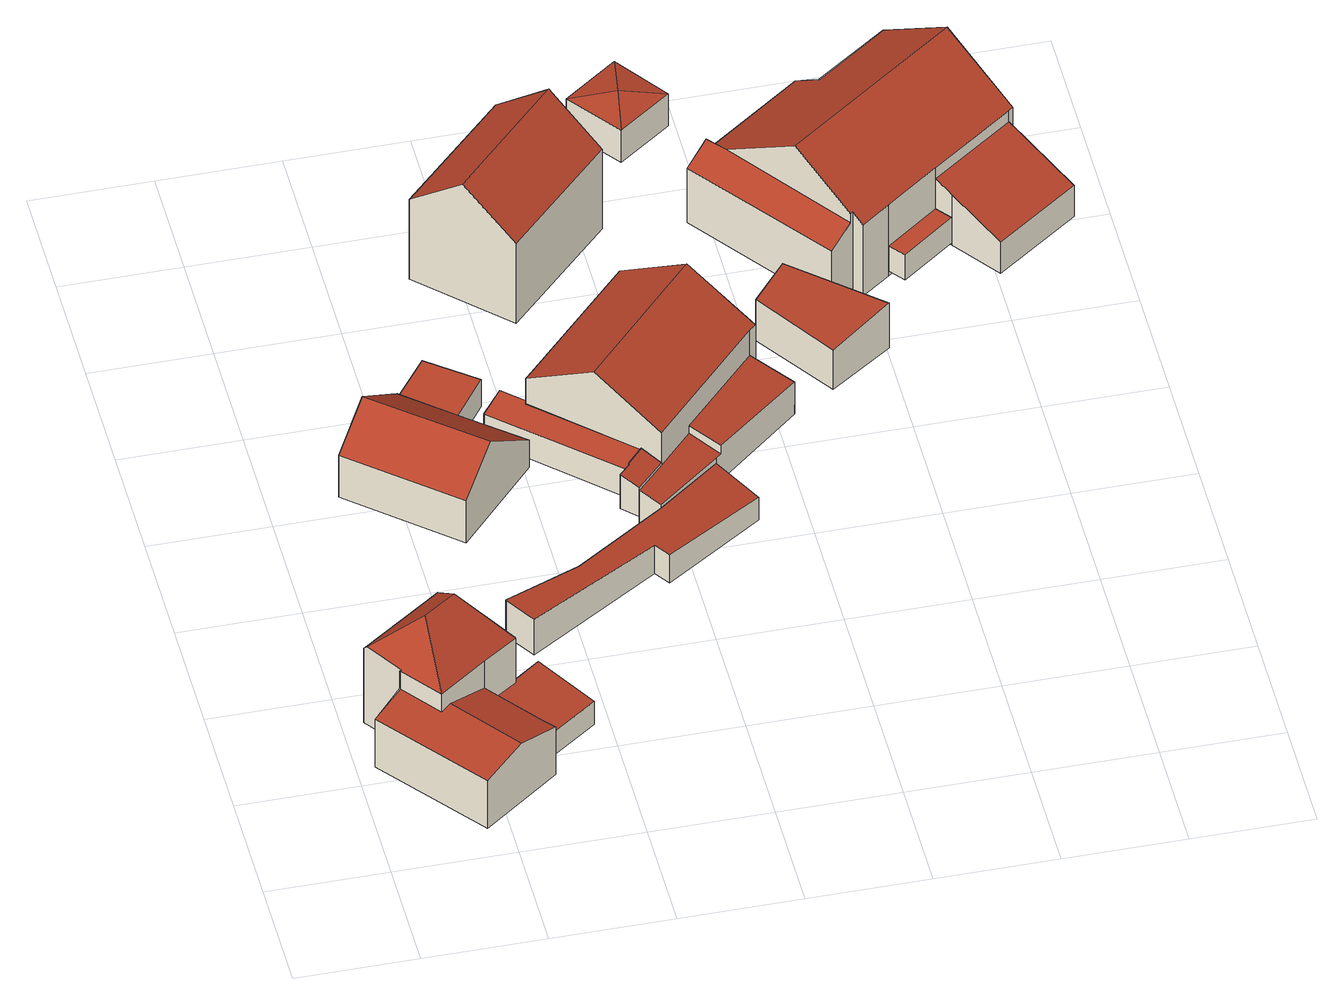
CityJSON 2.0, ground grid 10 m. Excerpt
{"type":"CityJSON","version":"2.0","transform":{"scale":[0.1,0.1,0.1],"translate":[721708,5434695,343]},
"CityObjects":{
"building1":{"type":"Building","attributes":{"Gemeindeschluessel":"09375181","HoeheDach":"357.690","HoeheGrund":"346.130","Methode":"2000","NiedrigsteTraufeDesGebaeudes":"351.001","Geometrietyp2DReferenz":"3000","measuredHeight":11.56,"function":"31001_1000","roofType":"3100","storeysAboveGround":2},"address":[{"Country":"Germany","Locality":"Pettendorf","ThoroughfareName":"Keltenstraße 25"}],"geometry":[{"type":"Solid","lod":"2","boundaries":[[[[0,1,2,3]],[[4,5,6,7]],[[8,9,10,11,12]],[[13,1,0,14,15,16]],[[17,18,19,20,21]],[[22,23,24,25,26]],[[2,7,6,27,3]],[[28,13,16,22,26]],[[0,3,27,11,10,14]],[[10,9,15,14]],[[27,6,5,12,11]],[[18,29,25,19]],[[4,30,8,12,5]],[[2,1,13,28,29,18,17,30,4,7]],[[28,26,25,29]],[[20,19,25,24]],[[16,15,9,23,22]],[[8,21,20,24,23,9]],[[17,21,8,30]]]],"semantics":{"surfaces":[{"type":"WallSurface","Flaeche":"54.201","Z_MAX":"4.916","Z_MAX_ASL":"351.046","Z_MIN":"0.000","Z_MIN_ASL":"346.130"},{"type":"WallSurface","Flaeche":"5.970","Z_MAX":"4.887","Z_MAX_ASL":"351.017","Z_MIN":"0.000","Z_MIN_ASL":"346.130"},{"type":"WallSurface","Flaeche":"9.882","Z_MAX":"7.530","Z_MAX_ASL":"353.660","Z_MIN":"4.887","Z_MIN_ASL":"351.017"},{"type":"WallSurface","Flaeche":"17.361","Z_MAX":"7.708","Z_MAX_ASL":"353.838","Z_MIN":"0.000","Z_MIN_ASL":"346.130"},{"type":"WallSurface","Flaeche":"1.263","Z_MAX":"7.607","Z_MAX_ASL":"353.737","Z_MIN":"0.000","Z_MIN_ASL":"346.130"},{"type":"RoofSurface","Dachneigung":"44.538","Dachorientierung":"324.631","Flaeche":"33.334","Z_MAX":"11.560","Z_MAX_ASL":"357.690","Z_MIN":"7.581","Z_MIN_ASL":"353.711"},{"type":"WallSurface","Flaeche":"43.003","Z_MAX":"6.010","Z_MAX_ASL":"352.140","Z_MIN":"0.000","Z_MIN_ASL":"346.130"},{"type":"WallSurface","Flaeche":"29.731","Z_MAX":"7.867","Z_MAX_ASL":"353.997","Z_MIN":"0.000","Z_MIN_ASL":"346.130"},{"type":"RoofSurface","Dachneigung":"74.324","Dachorientierung":"232.724","Flaeche":"41.856","Z_MAX":"6.010","Z_MAX_ASL":"352.140","Z_MIN":"4.871","Z_MIN_ASL":"351.001"},{"type":"WallSurface","Flaeche":"7.273","Z_MAX":"7.530","Z_MAX_ASL":"353.660","Z_MIN":"5.740","Z_MIN_ASL":"351.870"},{"type":"RoofSurface","Dachneigung":"74.298","Dachorientierung":"52.644","Flaeche":"29.078","Z_MAX":"6.010","Z_MAX_ASL":"352.140","Z_MIN":"4.887","Z_MIN_ASL":"351.017"},{"type":"WallSurface","Flaeche":"58.701","Z_MAX":"7.608","Z_MAX_ASL":"353.738","Z_MIN":"0.000","Z_MIN_ASL":"346.130"},{"type":"WallSurface","Flaeche":"28.356","Z_MAX":"7.569","Z_MAX_ASL":"353.699","Z_MIN":"0.000","Z_MIN_ASL":"346.130"},{"type":"GroundSurface","Flaeche":"135.260","Z_MAX":"0.000","Z_MAX_ASL":"346.130","Z_MIN":"0.000","Z_MIN_ASL":"346.130"},{"type":"WallSurface","Flaeche":"64.192","Z_MAX":"7.581","Z_MAX_ASL":"353.711","Z_MIN":"0.000","Z_MIN_ASL":"346.130"},{"type":"RoofSurface","Dachneigung":"33.664","Dachorientierung":"54.329","Flaeche":"18.486","Z_MAX":"11.560","Z_MAX_ASL":"357.690","Z_MIN":"7.605","Z_MIN_ASL":"353.735"},{"type":"RoofSurface","Dachneigung":"33.644","Dachorientierung":"232.669","Flaeche":"18.057","Z_MAX":"11.560","Z_MAX_ASL":"357.690","Z_MIN":"7.530","Z_MIN_ASL":"353.660"},{"type":"RoofSurface","Dachneigung":"44.565","Dachorientierung":"144.620","Flaeche":"33.264","Z_MAX":"11.560","Z_MAX_ASL":"357.690","Z_MIN":"7.530","Z_MIN_ASL":"353.660"},{"type":"WallSurface","Flaeche":"26.685","Z_MAX":"7.569","Z_MAX_ASL":"353.699","Z_MIN":"0.000","Z_MIN_ASL":"346.130"}],"values":[[0,1,2,3,4,5,6,7,8,9,10,11,12,13,14,15,16,17,18]]}}]},
"building2":{"type":"Building","attributes":{"Gemeindeschluessel":"09375181","HoeheDach":"349.185","HoeheGrund":"346.219","Methode":"2000","NiedrigsteTraufeDesGebaeudes":"348.605","Geometrietyp2DReferenz":"3000","measuredHeight":2.97,"function":"31001_2000","roofType":"1000","storeysAboveGround":1},"geometry":[{"type":"Solid","lod":"2","boundaries":[[[[31,32,33,34]],[[35,36,37,38]],[[31,34,39,40,37,36]],[[33,32,35,38,41,42]],[[32,31,36,35]],[[42,39,34,33]],[[41,40,39,42]],[[38,37,40,41]]]],"semantics":{"surfaces":[{"type":"WallSurface","Flaeche":"10.413","Z_MAX":"2.948","Z_MAX_ASL":"349.167","Z_MIN":"0.001","Z_MIN_ASL":"346.220"},{"type":"WallSurface","Flaeche":"8.630","Z_MAX":"2.966","Z_MAX_ASL":"349.185","Z_MIN":"0.001","Z_MIN_ASL":"346.220"},{"type":"RoofSurface","Dachneigung":"84.209","Dachorientierung":"144.338","Flaeche":"35.632","Z_MAX":"2.966","Z_MAX_ASL":"349.185","Z_MIN":"2.385","Z_MIN_ASL":"348.605"},{"type":"GroundSurface","Flaeche":"35.450","Z_MAX":"0.001","Z_MAX_ASL":"346.220","Z_MIN":"0.001","Z_MIN_ASL":"346.220"},{"type":"WallSurface","Flaeche":"0.507","Z_MAX":"2.959","Z_MAX_ASL":"349.178","Z_MIN":"0.001","Z_MIN_ASL":"346.220"},{"type":"WallSurface","Flaeche":"14.798","Z_MAX":"2.948","Z_MAX_ASL":"349.167","Z_MIN":"0.001","Z_MIN_ASL":"346.220"},{"type":"WallSurface","Flaeche":"14.868","Z_MAX":"2.386","Z_MAX_ASL":"348.606","Z_MIN":"0.001","Z_MIN_ASL":"346.220"},{"type":"WallSurface","Flaeche":"15.283","Z_MAX":"2.966","Z_MAX_ASL":"349.185","Z_MIN":"0.001","Z_MIN_ASL":"346.220"}],"values":[[0,1,2,3,4,5,6,7]]}}]},
"building3":{"type":"Building","attributes":{"Gemeindeschluessel":"09375181","HoeheDach":"354.450","HoeheGrund":"347.060","Methode":"2000","NiedrigsteTraufeDesGebaeudes":"349.880","Geometrietyp2DReferenz":"3000","measuredHeight":7.39,"function":"31001_1000","roofType":"3100"},"address":[{"Country":"Germany","Locality":"Pettendorf","ThoroughfareName":"Keltenstraße 23"}],"geometry":[{"type":"Solid","lod":"2","boundaries":[[[[43,44,45,46,47]],[[45,48,49,46]],[[44,50,48,45]],[[51,49,48,50,52]],[[43,53,52,50,44]],[[46,49,51,54,47]],[[47,54,53,43]],[[54,51,52,53]]]],"semantics":{"surfaces":[{"type":"GroundSurface","Flaeche":"106.321","Z_MAX":"0.000","Z_MAX_ASL":"347.060","Z_MIN":"0.000","Z_MIN_ASL":"347.060"},{"type":"WallSurface","Flaeche":"17.783","Z_MAX":"2.982","Z_MAX_ASL":"350.042","Z_MIN":"0.000","Z_MIN_ASL":"347.060"},{"type":"WallSurface","Flaeche":"15.554","Z_MAX":"3.131","Z_MAX_ASL":"350.191","Z_MIN":"0.000","Z_MIN_ASL":"347.060"},{"type":"RoofSurface","Dachneigung":"52.359","Dachorientierung":"40.926","Flaeche":"80.574","Z_MAX":"7.390","Z_MAX_ASL":"354.450","Z_MIN":"2.820","Z_MIN_ASL":"349.880"},{"type":"WallSurface","Flaeche":"51.646","Z_MAX":"7.390","Z_MAX_ASL":"354.450","Z_MIN":"0.000","Z_MIN_ASL":"347.060"},{"type":"WallSurface","Flaeche":"52.859","Z_MAX":"7.390","Z_MAX_ASL":"354.450","Z_MIN":"0.000","Z_MIN_ASL":"347.060"},{"type":"WallSurface","Flaeche":"47.408","Z_MAX":"4.321","Z_MAX_ASL":"351.381","Z_MIN":"0.000","Z_MIN_ASL":"347.060"},{"type":"RoofSurface","Dachneigung":"51.505","Dachorientierung":"220.925","Flaeche":"54.332","Z_MAX":"7.390","Z_MAX_ASL":"354.450","Z_MIN":"4.321","Z_MIN_ASL":"351.381"}],"values":[[0,1,2,3,4,5,6,7]]}}]},
"building4":{"type":"Building","attributes":{"Gemeindeschluessel":"09375181","HoeheDach":"349.702","HoeheGrund":"346.860","Methode":"1000","NiedrigsteTraufeDesGebaeudes":"349.702","Geometrietyp2DReferenz":"3000","measuredHeight":2.84,"function":"31001_2000","roofType":"1000"},"geometry":[{"type":"Solid","lod":"2","boundaries":[[[[55,56,57,58]],[[59,60,61,62]],[[58,57,60,59]],[[59,62,55,58]],[[62,61,56,55]],[[57,56,61,60]]]],"semantics":{"surfaces":[{"type":"WallSurface","Flaeche":"13.438","Z_MAX":"2.842","Z_MAX_ASL":"349.702","Z_MIN":"0.000","Z_MIN_ASL":"346.860"},{"type":"WallSurface","Flaeche":"13.338","Z_MAX":"2.842","Z_MAX_ASL":"349.702","Z_MIN":"0.000","Z_MIN_ASL":"346.860"},{"type":"WallSurface","Flaeche":"14.463","Z_MAX":"2.842","Z_MAX_ASL":"349.702","Z_MIN":"0.000","Z_MIN_ASL":"346.860"},{"type":"GroundSurface","Flaeche":"23.919","Z_MAX":"0.000","Z_MAX_ASL":"346.860","Z_MIN":"0.000","Z_MIN_ASL":"346.860"},{"type":"WallSurface","Flaeche":"14.413","Z_MAX":"2.842","Z_MAX_ASL":"349.702","Z_MIN":"0.000","Z_MIN_ASL":"346.860"},{"type":"RoofSurface","Dachneigung":"90.000","Dachorientierung":"-1.000","Flaeche":"23.919","Z_MAX":"2.842","Z_MAX_ASL":"349.702","Z_MIN":"2.842","Z_MIN_ASL":"349.702"}],"values":[[0,1,2,3,4,5]]}}]},
"building5":{"type":"Building","attributes":{"Gemeindeschluessel":"09375181","HoeheDach":"349.084","HoeheGrund":"345.440","Methode":"2000","NiedrigsteTraufeDesGebaeudes":"347.693","Geometrietyp2DReferenz":"3000","measuredHeight":3.64,"function":"51009_1610","roofType":"1000"},"geometry":[{"type":"Solid","lod":"2","boundaries":[[[[63,64,65,66]],[[67,68,64,63]],[[69,65,64,68,70,71,72,73]],[[74,70,68,67]],[[75,72,71,76]],[[77,75,76,74,67,63,66,78]],[[76,71,70,74]],[[77,73,72,75]],[[78,69,73,77]],[[66,65,69,78]]]],"semantics":{"surfaces":[{"type":"WallSurface","Flaeche":"4.430","Z_MAX":"2.852","Z_MAX_ASL":"348.292","Z_MIN":"0.000","Z_MIN_ASL":"345.440"},{"type":"WallSurface","Flaeche":"25.117","Z_MAX":"2.844","Z_MAX_ASL":"348.284","Z_MIN":"0.000","Z_MIN_ASL":"345.440"},{"type":"RoofSurface","Dachneigung":"86.556","Dachorientierung":"62.535","Flaeche":"77.581","Z_MAX":"3.644","Z_MAX_ASL":"349.084","Z_MIN":"2.253","Z_MIN_ASL":"347.693"},{"type":"WallSurface","Flaeche":"11.622","Z_MAX":"2.253","Z_MAX_ASL":"347.693","Z_MIN":"0.000","Z_MIN_ASL":"345.440"},{"type":"WallSurface","Flaeche":"27.902","Z_MAX":"3.222","Z_MAX_ASL":"348.662","Z_MIN":"0.000","Z_MIN_ASL":"345.440"},{"type":"GroundSurface","Flaeche":"77.441","Z_MAX":"0.000","Z_MAX_ASL":"345.440","Z_MIN":"0.000","Z_MIN_ASL":"345.440"},{"type":"WallSurface","Flaeche":"16.934","Z_MAX":"2.658","Z_MAX_ASL":"348.098","Z_MIN":"0.000","Z_MIN_ASL":"345.440"},{"type":"WallSurface","Flaeche":"24.112","Z_MAX":"3.644","Z_MAX_ASL":"349.084","Z_MIN":"0.000","Z_MIN_ASL":"345.440"},{"type":"WallSurface","Flaeche":"11.414","Z_MAX":"3.644","Z_MAX_ASL":"349.084","Z_MIN":"0.000","Z_MIN_ASL":"345.440"},{"type":"WallSurface","Flaeche":"42.093","Z_MAX":"3.631","Z_MAX_ASL":"349.071","Z_MIN":"0.000","Z_MIN_ASL":"345.440"}],"values":[[0,1,2,3,4,5,6,7,8,9]]}}]},
"building6":{"type":"Building","attributes":{"Gemeindeschluessel":"09375181","HoeheDach":"349.850","HoeheGrund":"346.320","Methode":"2000","NiedrigsteTraufeDesGebaeudes":"349.047","Geometrietyp2DReferenz":"3000","measuredHeight":3.53,"function":"31001_2000","roofType":"2100"},"geometry":[{"type":"Solid","lod":"2","boundaries":[[[[79,80,81,82]],[[83,84,85,86]],[[86,85,87,88]],[[89,90,87,85,84,91]],[[92,91,84,83]],[[93,94,80,79]],[[95,96,94,93]],[[88,87,90,97,96,95]],[[94,96,97,98,81,80]],[[88,95,93,79,82,92,83,86]],[[82,81,98,89,91,92]],[[89,98,97,90]]]],"semantics":{"surfaces":[{"type":"WallSurface","Flaeche":"4.744","Z_MAX":"3.513","Z_MAX_ASL":"349.833","Z_MIN":"0.000","Z_MIN_ASL":"346.320"},{"type":"WallSurface","Flaeche":"8.566","Z_MAX":"3.425","Z_MAX_ASL":"349.745","Z_MIN":"0.000","Z_MIN_ASL":"346.320"},{"type":"WallSurface","Flaeche":"0.910","Z_MAX":"3.425","Z_MAX_ASL":"349.745","Z_MIN":"0.000","Z_MIN_ASL":"346.320"},{"type":"RoofSurface","Dachneigung":"72.938","Dachorientierung":"223.715","Flaeche":"27.139","Z_MAX":"3.425","Z_MAX_ASL":"349.745","Z_MIN":"2.727","Z_MIN_ASL":"349.047"},{"type":"WallSurface","Flaeche":"6.939","Z_MAX":"3.420","Z_MAX_ASL":"349.740","Z_MIN":"0.000","Z_MIN_ASL":"346.320"},{"type":"WallSurface","Flaeche":"5.336","Z_MAX":"3.513","Z_MAX_ASL":"349.833","Z_MIN":"0.000","Z_MIN_ASL":"346.320"},{"type":"WallSurface","Flaeche":"9.494","Z_MAX":"2.850","Z_MAX_ASL":"349.170","Z_MIN":"0.000","Z_MIN_ASL":"346.320"},{"type":"WallSurface","Flaeche":"39.733","Z_MAX":"3.530","Z_MAX_ASL":"349.850","Z_MIN":"0.000","Z_MIN_ASL":"346.320"},{"type":"RoofSurface","Dachneigung":"68.419","Dachorientierung":"133.367","Flaeche":"6.059","Z_MAX":"3.530","Z_MAX_ASL":"349.850","Z_MIN":"2.850","Z_MIN_ASL":"349.170"},{"type":"GroundSurface","Flaeche":"31.584","Z_MAX":"0.000","Z_MAX_ASL":"346.320","Z_MIN":"0.000","Z_MIN_ASL":"346.320"},{"type":"WallSurface","Flaeche":"35.250","Z_MAX":"3.530","Z_MAX_ASL":"349.850","Z_MIN":"0.000","Z_MIN_ASL":"346.320"},{"type":"WallSurface","Flaeche":"0.955","Z_MAX":"3.530","Z_MAX_ASL":"349.850","Z_MIN":"2.741","Z_MIN_ASL":"349.061"}],"values":[[0,1,2,3,4,5,6,7,8,9,10,11]]}}]},
"building7":{"type":"Building","attributes":{"Gemeindeschluessel":"09375181","HoeheDach":"358.230","HoeheGrund":"346.070","Methode":"2000","NiedrigsteTraufeDesGebaeudes":"354.279","Geometrietyp2DReferenz":"3000","measuredHeight":12.16,"function":"31001_1000","roofType":"3100"},"address":[{"Country":"Germany","Locality":"Pettendorf","ThoroughfareName":"Keltenstraße 21"}],"geometry":[{"type":"Solid","lod":"2","boundaries":[[[[99,100,101,102]],[[103,104,105,106]],[[106,105,107,100,99]],[[107,108,101,100]],[[105,104,108,107]],[[102,101,108,104,103]],[[102,103,106,99]]]],"semantics":{"surfaces":[{"type":"WallSurface","Flaeche":"103.247","Z_MAX":"8.221","Z_MAX_ASL":"354.291","Z_MIN":"0.000","Z_MIN_ASL":"346.070"},{"type":"WallSurface","Flaeche":"103.024","Z_MAX":"8.233","Z_MAX_ASL":"354.303","Z_MIN":"0.000","Z_MIN_ASL":"346.070"},{"type":"WallSurface","Flaeche":"97.231","Z_MAX":"12.160","Z_MAX_ASL":"358.230","Z_MIN":"0.000","Z_MIN_ASL":"346.070"},{"type":"RoofSurface","Dachneigung":"50.487","Dachorientierung":"314.388","Flaeche":"77.710","Z_MAX":"12.160","Z_MAX_ASL":"358.230","Z_MIN":"8.221","Z_MIN_ASL":"354.291"},{"type":"RoofSurface","Dachneigung":"50.491","Dachorientierung":"134.389","Flaeche":"77.633","Z_MAX":"12.160","Z_MAX_ASL":"358.230","Z_MIN":"8.209","Z_MIN_ASL":"354.279"},{"type":"WallSurface","Flaeche":"97.474","Z_MAX":"12.160","Z_MAX_ASL":"358.230","Z_MIN":"0.000","Z_MIN_ASL":"346.070"},{"type":"GroundSurface","Flaeche":"119.848","Z_MAX":"0.000","Z_MAX_ASL":"346.070","Z_MIN":"0.000","Z_MIN_ASL":"346.070"}],"values":[[0,1,2,3,4,5,6]]}}]},
"building8":{"type":"Building","attributes":{"Gemeindeschluessel":"09375181","HoeheDach":"355.834","HoeheGrund":"345.860","Methode":"1000","NiedrigsteTraufeDesGebaeudes":"352.329","Geometrietyp2DReferenz":"3000","measuredHeight":9.97,"function":"31001_2000","roofType":"3100"},"geometry":[{"type":"Solid","lod":"2","boundaries":[[[[109,110,111,112]],[[113,114,109,112,115,116]],[[111,110,117,118,119]],[[116,120,121,113]],[[114,117,110,109]],[[112,111,119,122,115]],[[119,118,121,120,122]],[[113,121,118,117,114]],[[115,122,120,116]]]],"semantics":{"surfaces":[{"type":"WallSurface","Flaeche":"86.149","Z_MAX":"6.470","Z_MAX_ASL":"352.330","Z_MIN":"0.000","Z_MIN_ASL":"345.860"},{"type":"GroundSurface","Flaeche":"168.478","Z_MAX":"0.000","Z_MAX_ASL":"345.860","Z_MIN":"0.000","Z_MIN_ASL":"345.860"},{"type":"RoofSurface","Dachneigung":"59.675","Dachorientierung":"133.440","Flaeche":"97.744","Z_MAX":"9.974","Z_MAX_ASL":"355.834","Z_MIN":"6.469","Z_MIN_ASL":"352.329"},{"type":"WallSurface","Flaeche":"89.017","Z_MAX":"6.472","Z_MAX_ASL":"352.332","Z_MIN":"0.000","Z_MIN_ASL":"345.860"},{"type":"WallSurface","Flaeche":"5.076","Z_MAX":"6.470","Z_MAX_ASL":"352.330","Z_MIN":"0.000","Z_MIN_ASL":"345.860"},{"type":"WallSurface","Flaeche":"98.457","Z_MAX":"9.974","Z_MAX_ASL":"355.834","Z_MIN":"0.000","Z_MIN_ASL":"345.860"},{"type":"RoofSurface","Dachneigung":"59.677","Dachorientierung":"313.437","Flaeche":"97.444","Z_MAX":"9.974","Z_MAX_ASL":"355.834","Z_MIN":"6.470","Z_MIN_ASL":"352.330"},{"type":"WallSurface","Flaeche":"98.512","Z_MAX":"9.974","Z_MAX_ASL":"355.834","Z_MIN":"0.000","Z_MIN_ASL":"345.860"},{"type":"WallSurface","Flaeche":"1.741","Z_MAX":"6.474","Z_MAX_ASL":"352.334","Z_MIN":"0.000","Z_MIN_ASL":"345.860"}],"values":[[0,1,2,3,4,5,6,7,8]]}}]},
"building9":{"type":"Building","attributes":{"Gemeindeschluessel":"09375181","HoeheDach":"349.847","HoeheGrund":"345.490","Methode":"2000","NiedrigsteTraufeDesGebaeudes":"348.176","Geometrietyp2DReferenz":"3000","measuredHeight":4.36,"function":"31001_2000","roofType":"2100"},"geometry":[{"type":"Solid","lod":"2","boundaries":[[[[123,124,125,126]],[[127,128,129,130]],[[131,132,133,134]],[[129,128,135,136,133,132]],[[130,129,132,131]],[[134,133,136,137,124,123]],[[126,125,138,135,128,127]],[[138,125,124,137]],[[134,123,126,127,130,131]],[[135,138,137,136]]]],"semantics":{"surfaces":[{"type":"WallSurface","Flaeche":"14.912","Z_MAX":"4.356","Z_MAX_ASL":"349.846","Z_MIN":"0.000","Z_MIN_ASL":"345.490"},{"type":"WallSurface","Flaeche":"19.517","Z_MAX":"2.952","Z_MAX_ASL":"348.442","Z_MIN":"0.000","Z_MIN_ASL":"345.490"},{"type":"WallSurface","Flaeche":"11.794","Z_MAX":"3.541","Z_MAX_ASL":"349.031","Z_MIN":"0.000","Z_MIN_ASL":"345.490"},{"type":"RoofSurface","Dachneigung":"73.133","Dachorientierung":"133.425","Flaeche":"18.563","Z_MAX":"3.541","Z_MAX_ASL":"349.031","Z_MIN":"2.686","Z_MIN_ASL":"348.176"},{"type":"WallSurface","Flaeche":"6.296","Z_MAX":"3.540","Z_MAX_ASL":"349.030","Z_MIN":"0.000","Z_MIN_ASL":"345.490"},{"type":"WallSurface","Flaeche":"54.669","Z_MAX":"4.357","Z_MAX_ASL":"349.847","Z_MIN":"0.000","Z_MIN_ASL":"345.490"},{"type":"WallSurface","Flaeche":"33.820","Z_MAX":"3.599","Z_MAX_ASL":"349.089","Z_MIN":"0.000","Z_MIN_ASL":"345.490"},{"type":"RoofSurface","Dachneigung":"74.951","Dachorientierung":"133.425","Flaeche":"32.028","Z_MAX":"4.357","Z_MAX_ASL":"349.847","Z_MIN":"3.310","Z_MIN_ASL":"348.800"},{"type":"GroundSurface","Flaeche":"48.695","Z_MAX":"0.000","Z_MAX_ASL":"345.490","Z_MIN":"0.000","Z_MIN_ASL":"345.490"},{"type":"WallSurface","Flaeche":"2.439","Z_MAX":"4.357","Z_MAX_ASL":"349.847","Z_MIN":"2.686","Z_MIN_ASL":"348.176"}],"values":[[0,1,2,3,4,5,6,7,8,9]]}}]},
"building10":{"type":"Building","attributes":{"Gemeindeschluessel":"09375181","HoeheDach":"350.030","HoeheGrund":"346.131","Methode":"2000","NiedrigsteTraufeDesGebaeudes":"349.430","Geometrietyp2DReferenz":"3000","measuredHeight":3.9,"function":"31001_2000","roofType":"3500","storeysAboveGround":1},"geometry":[{"type":"Solid","lod":"2","boundaries":[[[[139,140,141]],[[142,143,141,144]],[[145,140,139]],[[142,144,146,147]],[[144,141,140,146]],[[143,139,141]],[[146,140,145,147]],[[147,145,143,142]],[[145,139,143]]]],"semantics":{"surfaces":[{"type":"RoofSurface","Dachneigung":"77.677","Dachorientierung":"323.651","Flaeche":"7.732","Z_MAX":"3.899","Z_MAX_ASL":"350.030","Z_MIN":"3.299","Z_MIN_ASL":"349.430"},{"type":"WallSurface","Flaeche":"18.124","Z_MAX":"3.299","Z_MAX_ASL":"349.430","Z_MIN":"-0.001","Z_MIN_ASL":"346.130"},{"type":"RoofSurface","Dachneigung":"77.677","Dachorientierung":"53.735","Flaeche":"7.723","Z_MAX":"3.899","Z_MAX_ASL":"350.030","Z_MIN":"3.299","Z_MIN_ASL":"349.430"},{"type":"GroundSurface","Flaeche":"30.176","Z_MAX":"-0.001","Z_MAX_ASL":"346.130","Z_MIN":"-0.001","Z_MIN_ASL":"346.130"},{"type":"WallSurface","Flaeche":"18.151","Z_MAX":"3.299","Z_MAX_ASL":"349.430","Z_MIN":"-0.001","Z_MIN_ASL":"346.130"},{"type":"RoofSurface","Dachneigung":"77.677","Dachorientierung":"233.589","Flaeche":"7.720","Z_MAX":"3.899","Z_MAX_ASL":"350.030","Z_MIN":"3.299","Z_MIN_ASL":"349.430"},{"type":"WallSurface","Flaeche":"18.131","Z_MAX":"3.299","Z_MAX_ASL":"349.430","Z_MIN":"-0.001","Z_MIN_ASL":"346.130"},{"type":"WallSurface","Flaeche":"18.105","Z_MAX":"3.299","Z_MAX_ASL":"349.430","Z_MIN":"-0.001","Z_MIN_ASL":"346.130"},{"type":"RoofSurface","Dachneigung":"77.677","Dachorientierung":"143.673","Flaeche":"7.712","Z_MAX":"3.899","Z_MAX_ASL":"350.030","Z_MIN":"3.299","Z_MIN_ASL":"349.430"}],"values":[[0,1,2,3,4,5,6,7,8]]}}]},
"building11":{"type":"Building","attributes":{"Gemeindeschluessel":"09375181","HoeheDach":"349.704","HoeheGrund":"345.140","Methode":"1000","NiedrigsteTraufeDesGebaeudes":"349.087","Geometrietyp2DReferenz":"3000","measuredHeight":4.56,"function":"31001_2000","roofType":"1000"},"geometry":[{"type":"Solid","lod":"2","boundaries":[[[[148,149,150,151]],[[152,148,151,153]],[[154,152,153,155]],[[150,155,153,151]],[[149,148,152,154]],[[149,154,155,150]]]],"semantics":{"surfaces":[{"type":"WallSurface","Flaeche":"32.575","Z_MAX":"4.150","Z_MAX_ASL":"349.290","Z_MIN":"0.000","Z_MIN_ASL":"345.140"},{"type":"WallSurface","Flaeche":"18.062","Z_MAX":"4.564","Z_MAX_ASL":"349.704","Z_MIN":"0.000","Z_MIN_ASL":"345.140"},{"type":"WallSurface","Flaeche":"42.754","Z_MAX":"4.564","Z_MAX_ASL":"349.704","Z_MIN":"0.000","Z_MIN_ASL":"345.140"},{"type":"RoofSurface","Dachneigung":"84.298","Dachorientierung":"221.873","Flaeche":"45.271","Z_MAX":"4.564","Z_MAX_ASL":"349.704","Z_MIN":"3.947","Z_MIN_ASL":"349.087"},{"type":"GroundSurface","Flaeche":"45.047","Z_MAX":"0.000","Z_MAX_ASL":"345.140","Z_MIN":"0.000","Z_MIN_ASL":"345.140"},{"type":"WallSurface","Flaeche":"27.112","Z_MAX":"4.564","Z_MAX_ASL":"349.704","Z_MIN":"0.000","Z_MIN_ASL":"345.140"}],"values":[[0,1,2,3,4,5]]}}]},
"building12":{"type":"Building","attributes":{"Gemeindeschluessel":"09375181","HoeheDach":"355.450","HoeheGrund":"343.770","Methode":"2000","NiedrigsteTraufeDesGebaeudes":"349.428","Geometrietyp2DReferenz":"3000","measuredHeight":11.68,"function":"31001_3072","roofType":"3100","storeysAboveGround":1},"address":[{"Country":"Germany","Locality":"Pettendorf","ThoroughfareName":"Keltenstraße 19"}],"geometry":[{"type":"Solid","lod":"2","boundaries":[[[[156,157,158,159]],[[160,161,162,163]],[[164,165,156,159,166,167,168,169,170,160,163]],[[169,171,172,170]],[[164,173,174,165]],[[175,176,174,173,177]],[[159,158,178,166]],[[156,165,174,176,179,157]],[[167,166,178,180,181]],[[167,181,182,168]],[[175,183,180,178,158,157,179]],[[184,162,161,172,171,182,181,180,183]],[[170,172,161,160]],[[175,177,184,183]],[[179,176,175]],[[164,163,162,184,177,173]],[[168,182,171,169]]]],"semantics":{"surfaces":[{"type":"WallSurface","Flaeche":"16.664","Z_MAX":"7.487","Z_MAX_ASL":"351.257","Z_MIN":"0.000","Z_MIN_ASL":"343.770"},{"type":"WallSurface","Flaeche":"7.817","Z_MAX":"7.983","Z_MAX_ASL":"351.753","Z_MIN":"0.000","Z_MIN_ASL":"343.770"},{"type":"GroundSurface","Flaeche":"290.037","Z_MAX":"0.000","Z_MAX_ASL":"343.770","Z_MIN":"0.000","Z_MIN_ASL":"343.770"},{"type":"WallSurface","Flaeche":"40.305","Z_MAX":"7.335","Z_MAX_ASL":"351.105","Z_MIN":"0.000","Z_MIN_ASL":"343.770"},{"type":"WallSurface","Flaeche":"82.244","Z_MAX":"5.682","Z_MAX_ASL":"349.452","Z_MIN":"0.000","Z_MIN_ASL":"343.770"},{"type":"RoofSurface","Dachneigung":"57.073","Dachorientierung":"233.785","Flaeche":"39.228","Z_MAX":"7.140","Z_MAX_ASL":"350.910","Z_MIN":"5.658","Z_MIN_ASL":"349.428"},{"type":"WallSurface","Flaeche":"55.349","Z_MAX":"7.487","Z_MAX_ASL":"351.257","Z_MIN":"0.000","Z_MIN_ASL":"343.770"},{"type":"WallSurface","Flaeche":"75.469","Z_MAX":"7.140","Z_MAX_ASL":"350.910","Z_MIN":"0.000","Z_MIN_ASL":"343.770"},{"type":"WallSurface","Flaeche":"124.412","Z_MAX":"11.680","Z_MAX_ASL":"355.450","Z_MIN":"0.000","Z_MIN_ASL":"343.770"},{"type":"WallSurface","Flaeche":"3.572","Z_MAX":"7.351","Z_MAX_ASL":"351.121","Z_MIN":"0.000","Z_MIN_ASL":"343.770"},{"type":"RoofSurface","Dachneigung":"56.812","Dachorientierung":"323.866","Flaeche":"166.545","Z_MAX":"11.680","Z_MAX_ASL":"355.450","Z_MIN":"5.853","Z_MIN_ASL":"349.623"},{"type":"RoofSurface","Dachneigung":"56.812","Dachorientierung":"143.866","Flaeche":"140.679","Z_MAX":"11.680","Z_MAX_ASL":"355.450","Z_MIN":"7.314","Z_MIN_ASL":"351.084"},{"type":"WallSurface","Flaeche":"21.983","Z_MAX":"7.321","Z_MAX_ASL":"351.091","Z_MIN":"0.000","Z_MIN_ASL":"343.770"},{"type":"WallSurface","Flaeche":"30.971","Z_MAX":"11.680","Z_MAX_ASL":"355.450","Z_MIN":"7.140","Z_MIN_ASL":"350.910"},{"type":"WallSurface","Flaeche":"1.201","Z_MAX":"7.140","Z_MAX_ASL":"350.910","Z_MIN":"5.887","Z_MIN_ASL":"349.657"},{"type":"WallSurface","Flaeche":"16.166","Z_MAX":"7.983","Z_MAX_ASL":"351.753","Z_MIN":"0.000","Z_MIN_ASL":"343.770"},{"type":"WallSurface","Flaeche":"62.657","Z_MAX":"7.349","Z_MAX_ASL":"351.119","Z_MIN":"0.000","Z_MIN_ASL":"343.770"}],"values":[[0,1,2,3,4,5,6,7,8,9,10,11,12,13,14,15,16]]}}]},
"building13":{"type":"Building","attributes":{"Gemeindeschluessel":"09375181","HoeheDach":"346.850","HoeheGrund":"344.300","Methode":"2000","NiedrigsteTraufeDesGebaeudes":"346.850","Geometrietyp2DReferenz":"3000","measuredHeight":2.55,"function":"51009_1610","roofType":"1000"},"geometry":[{"type":"Solid","lod":"2","boundaries":[[[[185,186,187,188]],[[189,190,191,192]],[[192,191,186,185]],[[187,186,191,190]],[[188,187,190,189]],[[189,192,185,188]]]],"semantics":{"surfaces":[{"type":"WallSurface","Flaeche":"13.995","Z_MAX":"2.550","Z_MAX_ASL":"346.850","Z_MIN":"0.000","Z_MIN_ASL":"344.300"},{"type":"WallSurface","Flaeche":"14.026","Z_MAX":"2.550","Z_MAX_ASL":"346.850","Z_MIN":"0.000","Z_MIN_ASL":"344.300"},{"type":"WallSurface","Flaeche":"4.147","Z_MAX":"2.550","Z_MAX_ASL":"346.850","Z_MIN":"0.000","Z_MIN_ASL":"344.300"},{"type":"RoofSurface","Dachneigung":"90.000","Dachorientierung":"-1.000","Flaeche":"8.891","Z_MAX":"2.550","Z_MAX_ASL":"346.850","Z_MIN":"2.550","Z_MIN_ASL":"346.850"},{"type":"WallSurface","Flaeche":"4.106","Z_MAX":"2.550","Z_MAX_ASL":"346.850","Z_MIN":"0.000","Z_MIN_ASL":"344.300"},{"type":"GroundSurface","Flaeche":"8.891","Z_MAX":"0.000","Z_MAX_ASL":"344.300","Z_MIN":"0.000","Z_MIN_ASL":"344.300"}],"values":[[0,1,2,3,4,5]]}}]},
"building14":{"type":"Building","attributes":{"Gemeindeschluessel":"09375181","HoeheDach":"349.983","HoeheGrund":"344.060","Methode":"2000","NiedrigsteTraufeDesGebaeudes":"347.291","Geometrietyp2DReferenz":"3000","measuredHeight":5.92,"function":"31001_3072","roofType":"2100","storeysAboveGround":1},"geometry":[{"type":"Solid","lod":"2","boundaries":[[[[193,194,195,196]],[[196,195,197,198]],[[196,198,199,200,193]],[[199,201,202,200]],[[200,202,194,193]],[[198,197,201,199]],[[194,202,201,197,195]]]],"semantics":{"surfaces":[{"type":"WallSurface","Flaeche":"9.058","Z_MAX":"5.913","Z_MAX_ASL":"349.973","Z_MIN":"0.000","Z_MIN_ASL":"344.060"},{"type":"WallSurface","Flaeche":"50.498","Z_MAX":"5.923","Z_MAX_ASL":"349.983","Z_MIN":"0.000","Z_MIN_ASL":"344.060"},{"type":"GroundSurface","Flaeche":"56.098","Z_MAX":"0.000","Z_MAX_ASL":"344.060","Z_MIN":"0.000","Z_MIN_ASL":"344.060"},{"type":"WallSurface","Flaeche":"27.631","Z_MAX":"3.231","Z_MAX_ASL":"347.291","Z_MIN":"0.000","Z_MIN_ASL":"344.060"},{"type":"WallSurface","Flaeche":"20.899","Z_MAX":"5.248","Z_MAX_ASL":"349.308","Z_MIN":"0.000","Z_MIN_ASL":"344.060"},{"type":"WallSurface","Flaeche":"30.106","Z_MAX":"5.923","Z_MAX_ASL":"349.983","Z_MIN":"0.000","Z_MIN_ASL":"344.060"},{"type":"RoofSurface","Dachneigung":"67.742","Dachorientierung":"143.917","Flaeche":"60.615","Z_MAX":"5.923","Z_MAX_ASL":"349.983","Z_MIN":"3.231","Z_MIN_ASL":"347.291"}],"values":[[0,1,2,3,4,5,6]]}}]}
},
"vertices":[
[9,94,80],[9,94,31],[77,7,31],[77,7,80],[133,64,31],[133,64,80],[141,55,80],[141,55,31],[98,110,107],[58,81,107],[58,81,89],[66,87,91],[98,110,80],[34,114,31],[33,114,89],[33,114,107],[34,114,108],[127,130,31],[126,132,31],[126,132,107],[127,131,107],[127,130,107],[14,143,110],[56,128,147],[83,147,147],[81,194,107],[12,145,107],[109,31,91],[12,145,31],[81,194,31],[98,110,31],
[127,130,62],[127,130,32],[98,110,32],[98,110,62],[126,132,32],[126,132,62],[149,149,62],[149,149,32],[132,66,56],[182,102,56],[182,102,32],[132,66,32],
[48,386,41],[110,457,41],[149,425,41],[197,386,41],[131,314,41],[149,425,70],[197,386,69],[110,457,72],[157,343,114],[73,415,114],[48,386,84],[131,314,84],
[177,463,39],[177,463,67],[149,425,67],[149,425,39],[110,457,39],[110,457,67],[138,494,67],[138,494,39],
[276,253,24],[276,253,53],[267,266,53],[267,266,24],[358,307,24],[358,307,47],[157,197,61],[335,352,47],[282,308,51],[205,252,57],[141,223,61],[335,352,24],[205,252,24],[282,308,24],[141,223,24],[157,197,24],
[256,334,33],[256,334,68],[265,343,68],[265,343,33],[188,448,33],[188,448,67],[206,431,67],[206,431,33],[204,429,67],[204,429,33],[265,344,61],[278,358,67],[172,432,60],[172,432,33],[268,322,33],[268,322,62],[291,346,33],[291,346,62],[278,358,69],[265,344,69],
[158,624,31],[158,624,113],[246,713,113],[246,713,31],[314,646,31],[314,646,113],[226,557,113],[226,557,31],[192,590,152],[280,680,152],
[382,443,29],[382,443,93],[291,346,93],[291,346,29],[301,531,29],[388,448,29],[204,429,29],[206,431,29],[388,448,93],[344,490,128],[248,387,128],[206,431,93],[301,531,93],[204,429,93],
[382,443,25],[382,443,68],[411,416,58],[411,416,25],[335,352,25],[335,352,52],[282,308,54],[282,308,25],[268,322,25],[268,322,60],[291,346,60],[291,346,25],[340,356,52],[319,376,60],[319,376,68],[340,356,61],
[351,754,70],[357,793,64],[312,760,64],[345,716,31],[345,716,64],[312,760,31],[389,748,64],[357,793,31],[389,748,31],
[402,508,21],[447,441,21],[447,441,61],[402,508,63],[430,539,21],[430,539,67],[499,477,21],[499,477,67],
[486,738,8],[486,738,66],[500,718,83],[500,718,8],[496,552,8],[496,552,81],[490,561,88],[490,561,8],[470,546,8],[384,663,8],[560,761,8],[637,656,8],[633,653,8],[564,603,8],[520,570,8],[564,603,81],[520,570,81],[470,546,65],[384,663,64],[414,661,79],[402,676,79],[488,559,79],[560,761,83],[402,676,67],[598,710,124],[637,656,81],[633,653,81],[455,605,124],[488,559,88],
[574,590,13],[574,590,39],[530,557,39],[530,557,13],[520,570,13],[520,570,39],[564,603,39],[564,603,13],
[574,590,11],[574,590,63],[564,603,70],[564,603,11],[633,653,70],[633,653,11],[672,600,11],[603,550,11],[672,600,43],[603,550,43]
]}
